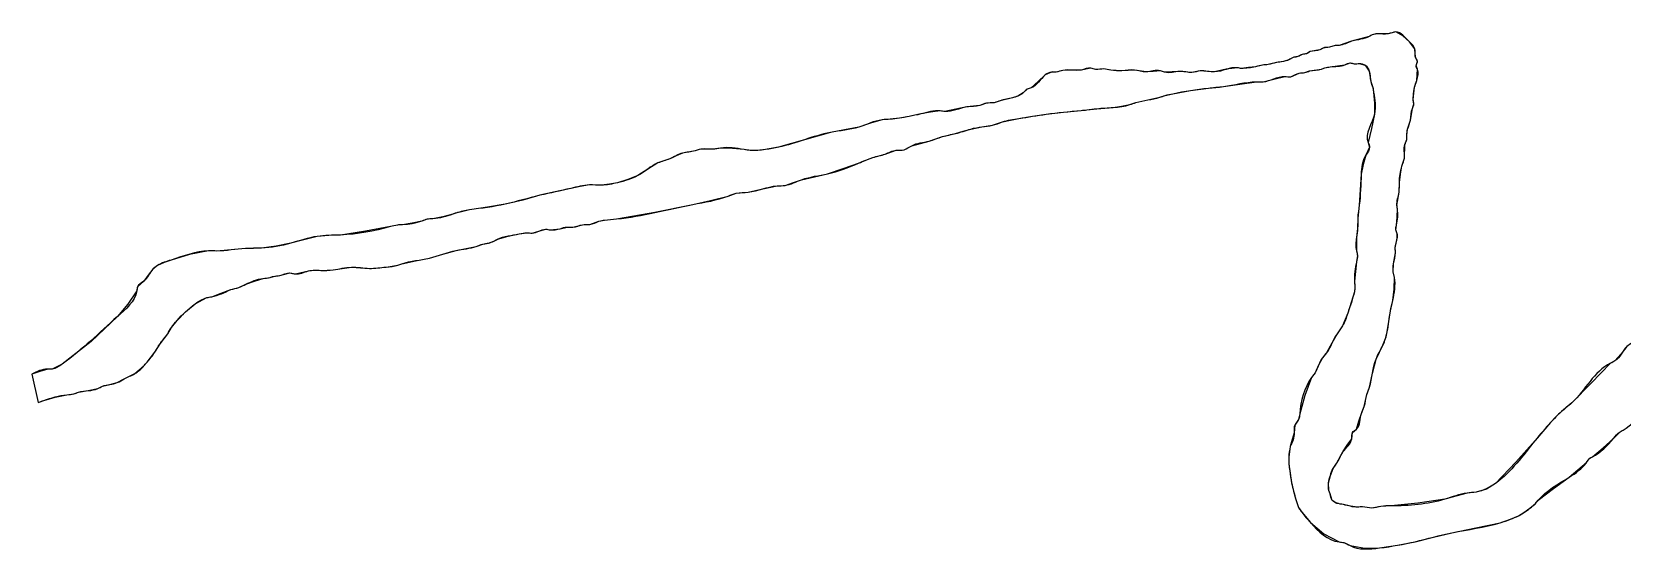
# Model space of a CAD drawing. Extents: x 708293 to 716990, y 4902010 to 4917550.
# Drawn here: x 708293 to 708878, y 4909179 to 4909369 of the extents above; entities that cross this region are included whole.
import ezdxf

# ---------------------------------------------------------------- set-up
doc = ezdxf.new("R2010")
doc.units = 0
doc.layers.add('creek', color=7, linetype='Continuous')
doc.layers.add('creek-fill', color=7, linetype='Continuous')

msp = doc.modelspace()

# ---------------------------------------------------------------- linework, layer by layer
at = {"layer": 'creek'}
for points in [[(708770.33, 4909199.68), (708769.91, 4909200.88), (708769.74, 4909203.65), (708770.44, 4909206.45), (708771.47, 4909208.97), (708772.76, 4909210.75), (708775.08, 4909215.05), (708776.67, 4909217.5), (708778.28, 4909219.93), (708778.59, 4909222.19), (708780.04, 4909223.49), (708780.95, 4909226.37), (708781.86, 4909229.24), (708782.9, 4909231.75), (708783.84, 4909236.12), (708784.79, 4909238.87), (708785.97, 4909244.02), (708787.23, 4909249.14), (708788.47, 4909251.75), (708789.78, 4909254.33), (708790.68, 4909256.73), (708791.37, 4909259.19), (708791.97, 4909263.03), (708792.53, 4909266.87), (708793.39, 4909270.67), (708793.93, 4909274.94), (708793.98, 4909279.22), (708793.56, 4909281.24), (708793.62, 4909284.22), (708794.4, 4909288.27), (708794.3, 4909290.12), (708795.01, 4909293.6), (708794.99, 4909295.21), (708794.5, 4909296.66), (708794.73, 4909298.36), (708794.96, 4909301.38), (708795.09, 4909304.41), (708794.92, 4909305.7), (708795.69, 4909310.55), (708795.83, 4909314.1), (708796.22, 4909317.1), (708796.76, 4909320.08), (708797.63, 4909323.07), (708797.83, 4909328), (708798.55, 4909329.86), (708798.54, 4909331.47), (708798.85, 4909333.74), (708799.87, 4909337.05), (708800.57, 4909341.34), (708801.13, 4909342.88), (708800.87, 4909344.4), (708800.94, 4909345.78), (708801.41, 4909349.17), (708802.2, 4909351.6), (708802.41, 4909355.72), (708802, 4909356.92), (708802.47, 4909358.7), (708801.82, 4909359.83), (708801.56, 4909361.36), (708801.47, 4909363.21), (708799.5, 4909365.77), (708797.12, 4909368.04), (708794.45, 4909369.43), (708791.7, 4909368.76), (708787.65, 4909368.72), (708785.86, 4909368.38), (708784.73, 4909367.72), (708781.5, 4909366.87), (708778.26, 4909366.04), (708773.65, 4909364.46), (708771.79, 4909364.36), (708770.09, 4909363.78), (708767.74, 4909363.52), (708766.61, 4909362.86), (708763.05, 4909362.18), (708761.68, 4909361.44), (708760.14, 4909361.18), (708758.52, 4909360.36), (708756.99, 4909360.1), (708755.13, 4909359.19), (708753.19, 4909358.53), (708750.6, 4909358.18), (708747.6, 4909357.43), (708745.49, 4909357.24), (708742.99, 4909356.65), (708740.39, 4909356.3), (708737.8, 4909355.95)], [(708678.82, 4909340.6), (708680.93, 4909340.78), (708684.57, 4909341.22), (708687.61, 4909341.46), (708690.65, 4909341.68), (708693.74, 4909342.09), (708696.8, 4909342.71), (708698.98, 4909343.46), (708703.4, 4909344.42), (708707.81, 4909345.41), (708709.75, 4909346.07), (708712.5, 4909346.74), (708719.04, 4909347.9), (708725.61, 4909348.81), (708728.37, 4909349.09), (708731.12, 4909349.35), (708737.2, 4909350.21), (708743.27, 4909351.09), (708745.7, 4909351.11), (708749.72, 4909352.02), (708753.71, 4909353.05), (708755.9, 4909352.99), (708758.97, 4909354.31), (708761.08, 4909354.5), (708762.78, 4909355.08), (708767.15, 4909355.76), (708768.36, 4909356.18), (708770.39, 4909356.61), (708773.1, 4909357.01), (708775.81, 4909357.38), (708777.75, 4909358.05), (708779.21, 4909357.74), (708781.08, 4909357.84), (708783.19, 4909357.22), (708784.75, 4909355.06), (708785.26, 4909351.19), (708786.01, 4909349.02), (708786.34, 4909347.25), (708786.65, 4909343.25), (708786.65, 4909339.26), (708785.56, 4909333.97), (708784.29, 4909328.75), (708784.87, 4909327.06), (708783.43, 4909324.14), (708782.45, 4909320.67), (708781.78, 4909317.1), (708781.42, 4909311.45), (708781.06, 4909305.8), (708780.52, 4909301.04), (708780.47, 4909297.24), (708780.01, 4909293.85), (708780.04, 4909289.01), (708780.38, 4909287.24), (708780.07, 4909284.98), (708779.66, 4909281.34), (708779.32, 4909277.71), (708779.49, 4909275.61), (708779.26, 4909273.91), (708778.12, 4909269.95), (708776.81, 4909266.06), (708775.94, 4909263.68), (708774.9, 4909261.37), (708772.89, 4909258.52), (708770.98, 4909255.03), (708769.05, 4909251.54), (708767.52, 4909249.67), (708766.14, 4909246.93), (708764.81, 4909244.16), (708763.53, 4909242.37), (708761.04, 4909235.78), (708759.17, 4909229.01), (708758.77, 4909226.99), (708757.33, 4909224.88), (708757.19, 4909222.14), (708756.44, 4909219.59), (708755.69, 4909217.04)], [(708737.8, 4909355.95), (708736.34, 4909356.26), (708732.14, 4909355.74), (708727.92, 4909354.73), (708725.29, 4909354.92), (708722.65, 4909355.08), (708719.57, 4909354.56), (708715.11, 4909354.92), (708712.32, 4909354.76), (708709.52, 4909354.62), (708707.98, 4909355.17), (708705.34, 4909354.94), (708702.71, 4909354.72), (708698.41, 4909355.4), (708693.87, 4909355.19), (708689.74, 4909355.39), (708687.14, 4909355.85), (708684.22, 4909355.66), (708682.44, 4909356.12), (708678.87, 4909355.44), (708675.51, 4909355.4), (708672.15, 4909355.3), (708669.64, 4909354.7), (708668.02, 4909354.69), (708665.67, 4909353.62), (708663.08, 4909351.22), (708660.52, 4909348.88), (708659.06, 4909348.39), (708657.61, 4909347.08), (708655.6, 4909345.85), (708653.66, 4909345.18), (708649.13, 4909344.17), (708646.94, 4909343.42), (708644.02, 4909343.23), (708641.6, 4909342.4), (708636.9, 4909341.87), (708632.86, 4909341), (708628.81, 4909340.17), (708627.1, 4909340.4), (708623.5, 4909339.92), (708619.9, 4909339.28), (708615.61, 4909338.35), (708612.13, 4909337.78), (708608.64, 4909337.31), (708605.73, 4909337.12), (708601.43, 4909335.84), (708597.15, 4909334.45), (708591.93, 4909333.49), (708586.71, 4909332.49), (708577.22, 4909329.77), (708567.7, 4909327.05), (708562.84, 4909326.2), (708560.05, 4909325.91), (708557.25, 4909325.9), (708554.98, 4909326.2), (708550.68, 4909326.6), (708546.38, 4909326.76), (708543.55, 4909326.33), (708541, 4909326.3), (708538.44, 4909326.2), (708536.99, 4909325.7), (708532.37, 4909324.92), (708530.02, 4909323.88), (708527.69, 4909322.78), (708523.32, 4909321.28), (708519.65, 4909318.98), (708515.98, 4909316.61), (708512.28, 4909315.14), (708508.46, 4909314.03), (708505.51, 4909313.44), (708502.55, 4909313.09), (708498.17, 4909313.2), (708494.72, 4909312.62), (708491.29, 4909311.92), (708485.62, 4909310.68), (708479.96, 4909309.39), (708473.63, 4909307.64), (708467.25, 4909306.12), (708460.7, 4909305.08), (708454.14, 4909304.05)], [(708366.32, 4909274.76), (708369.31, 4909275.52), (708371.9, 4909276.68), (708375.02, 4909277.84), (708378.2, 4909278.84), (708380.8, 4909279.19), (708382.01, 4909279.6), (708384.36, 4909279.87), (708388.08, 4909280.87), (708390.11, 4909280.49), (708394.88, 4909281.59), (708397.23, 4909281.85), (708399.42, 4909281.79), (708403.96, 4909282), (708407.32, 4909282.49), (708410.68, 4909282.96), (708414.01, 4909282.76), (708417.33, 4909282.54), (708420.37, 4909282.71), (708423.41, 4909283), (708427.78, 4909283.69), (708429.24, 4909284.19), (708434.3, 4909285.24), (708439.35, 4909286.31), (708444.29, 4909287.73), (708449.22, 4909289.15), (708452.9, 4909289.87), (708456.59, 4909290.6), (708459.01, 4909291.43), (708461.04, 4909291.85), (708462.98, 4909292.52), (708464.35, 4909293.26), (708468.32, 4909294.36), (708472.36, 4909295.19), (708475.19, 4909295.63), (708477.14, 4909295.48), (708479.61, 4909296.2), (708482.08, 4909296.91), (708483.78, 4909296.68), (708487.43, 4909297.12), (708489.93, 4909297.71), (708492.12, 4909297.65), (708495.6, 4909298.57), (708498.28, 4909298.68), (708501.67, 4909299.85), (708503.7, 4909300.27), (708508.15, 4909300.72), (708522.18, 4909303.19), (708536.16, 4909306), (708542.69, 4909307.49), (708549.19, 4909309.12), (708552.1, 4909310.12), (708556.55, 4909310.56), (708561.86, 4909311.71), (708567.16, 4909312.85), (708570.07, 4909313.04), (708573.12, 4909314.05), (708576.14, 4909315.12), (708580.92, 4909316.16), (708585.69, 4909317.31), (708591.41, 4909319.19), (708597.09, 4909321.22), (708599.71, 4909322.27), (708602.34, 4909323.29), (708606.79, 4909324.54), (708610.92, 4909325.96), (708613.83, 4909326.15), (708616.58, 4909327.63), (708619.82, 4909328.45), (708623.05, 4909329.31), (708625.47, 4909330.16), (708627.9, 4909330.97), (708632.68, 4909332.07), (708635.5, 4909332.91), (708638.34, 4909333.74), (708642.39, 4909334.58), (708646.27, 4909335.11), (708649.91, 4909336.35), (708652.94, 4909337.04), (708655.98, 4909337.62), (708660.99, 4909338.47), (708666.02, 4909339.18), (708672.42, 4909339.89), (708678.82, 4909340.6)], [(708454.14, 4909304.05), (708451.63, 4909303.46), (708449.12, 4909302.87), (708447.91, 4909302.45), (708444.29, 4909301.52), (708440.62, 4909300.76), (708438.52, 4909300.58), (708436.58, 4909299.92), (708433.03, 4909299.14), (708429.46, 4909298.55), (708427.59, 4909298.45), (708425.08, 4909297.87), (708415.87, 4909296.2), (708406.62, 4909294.78), (708402.37, 4909294.56), (708398.12, 4909294.29), (708393.25, 4909293.07), (708388.4, 4909291.77), (708383.04, 4909290.71), (708377.64, 4909289.97), (708374.68, 4909289.88), (708371.72, 4909289.82), (708366.45, 4909289.38), (708361.19, 4909288.91), (708358.19, 4909288.96), (708351.25, 4909287.64), (708344.43, 4909285.6), (708341.88, 4909284.73), (708339.42, 4909283.61), (708337.73, 4909282.22), (708336.01, 4909280.03), (708334.36, 4909277.83), (708332.1, 4909275.71), (708331.79, 4909274.26), (708328.56, 4909269.35), (708324.73, 4909264.83), (708315, 4909255.64), (708304.43, 4909247.35), (708300.71, 4909245.54), (708299.09, 4909245.53), (708296.16, 4909244.62), (708293.24, 4909243.7)], [(708295.6, 4909233.28), (708295.94, 4909233.39), (708297.63, 4909233.97), (708301.85, 4909235.15), (708306.13, 4909236.08), (708308.72, 4909236.42), (708310.42, 4909237.01), (708313.98, 4909237.67), (708317.54, 4909238.37), (708319.16, 4909239.19), (708321.93, 4909239.8), (708324.66, 4909240.54), (708327.16, 4909241.94), (708331.12, 4909243.83), (708334.26, 4909246.53), (708335.63, 4909248.07), (708338.44, 4909251.73), (708340.36, 4909254.82), (708343.17, 4909258.48), (708344.53, 4909260.83), (708346.62, 4909263.43), (708349.77, 4909266.6), (708353.23, 4909269.47), (708357.59, 4909271.77), (708359.37, 4909272.11), (708362.84, 4909273.44), (708366.32, 4909274.76)], [(708879.44, 4909253.78), (708877.26, 4909251.12), (708875.03, 4909248.49), (708873.41, 4909247.67), (708866.31, 4909240.36), (708859.17, 4909233.09), (708855.38, 4909229.9), (708853.33, 4909227.91), (708851.36, 4909225.83), (708848.53, 4909222.58), (708845.73, 4909219.32), (708838.62, 4909211.3), (708831.1, 4909203.52), (708827.82, 4909201.42), (708824.07, 4909200.3), (708820.66, 4909199.94), (708816.6, 4909198.76), (708812.49, 4909197.68), (708802.63, 4909196.25), (708792.73, 4909195.22), (708789, 4909195.02), (708785.68, 4909194.43), (708782.28, 4909194.88), (708780.41, 4909194.78), (708777.81, 4909195.12), (708775.22, 4909195.69), (708772.83, 4909196.09), (708771.15, 4909197.26), (708770.33, 4909199.68)], [(708293.24, 4909243.7), (708295.6, 4909233.28)], [(708755.69, 4909217.04), (708755.15, 4909213.08), (708755.16, 4909210.58), (708755.51, 4909208.08), (708756.19, 4909203.73), (708756.93, 4909200.62), (708757.78, 4909197.53), (708758.77, 4909194.64), (708759.92, 4909192.88), (708763.11, 4909189.12), (708768.05, 4909184.99), (708773.7, 4909181.96), (708775.4, 4909181.74), (708777.68, 4909180.63), (708783.11, 4909179.68), (708788.55, 4909179.77), (708795.08, 4909180.77), (708801.58, 4909182.08), (708808.35, 4909183.73), (708815.1, 4909185.36), (708823.96, 4909187.15), (708832.82, 4909189.01), (708836.7, 4909190.34), (708839.53, 4909191.58), (708841.55, 4909192.81), (708843.75, 4909194.41), (708845.82, 4909196.16), (708846.79, 4909197.3), (708852.48, 4909201.58), (708858.23, 4909205.81), (708861.42, 4909208.45), (708864.52, 4909211.19), (708865.64, 4909212.66), (708866.77, 4909213.31), (708870.69, 4909216.6), (708874.5, 4909220.01), (708876.92, 4909222.45), (708878.05, 4909223.11)]]:
    msp.add_lwpolyline(points, dxfattribs=at)
at = {"layer": 'creek-fill'}
msp.add_line((708293.24, 4909243.7), (708295.6, 4909233.28), dxfattribs=at)
for points in [[(708770.33, 4909199.68), (708769.91, 4909200.88), (708770.44, 4909206.45), (708771.47, 4909208.97), (708772.76, 4909210.75), (708775.08, 4909215.05), (708778.28, 4909219.93), (708778.59, 4909222.19), (708780.04, 4909223.49), (708781.86, 4909229.24), (708782.9, 4909231.75), (708783.84, 4909236.12), (708784.79, 4909238.87), (708787.23, 4909249.14), (708789.78, 4909254.33), (708791.37, 4909259.19), (708792.53, 4909266.87), (708793.39, 4909270.67), (708793.98, 4909279.22), (708793.56, 4909281.24), (708793.62, 4909284.22), (708794.4, 4909288.27), (708794.3, 4909290.12), (708795.01, 4909293.6), (708794.99, 4909295.21), (708794.5, 4909296.66), (708794.73, 4909298.36), (708795.09, 4909304.41), (708794.92, 4909305.7), (708795.69, 4909310.55), (708795.83, 4909314.1), (708796.76, 4909320.08), (708797.63, 4909323.07), (708797.83, 4909328), (708798.55, 4909329.86), (708798.54, 4909331.47), (708798.85, 4909333.74), (708799.87, 4909337.05), (708800.57, 4909341.34), (708801.13, 4909342.88), (708800.87, 4909344.4), (708800.94, 4909345.78), (708801.41, 4909349.17), (708802.2, 4909351.6), (708802.41, 4909355.72), (708802, 4909356.92), (708802.47, 4909358.7), (708801.82, 4909359.83), (708801.56, 4909361.36), (708801.47, 4909363.21), (708799.5, 4909365.77), (708794.45, 4909369.43), (708791.7, 4909368.76), (708787.65, 4909368.72), (708785.86, 4909368.38), (708784.73, 4909367.72), (708778.26, 4909366.04), (708773.65, 4909364.46), (708771.79, 4909364.36), (708770.09, 4909363.78), (708767.74, 4909363.52), (708766.61, 4909362.86), (708763.05, 4909362.18), (708761.68, 4909361.44), (708760.14, 4909361.18), (708758.52, 4909360.36), (708756.99, 4909360.1), (708755.13, 4909359.19), (708753.19, 4909358.53), (708750.6, 4909358.18), (708747.6, 4909357.43), (708745.49, 4909357.24), (708742.99, 4909356.65), (708737.8, 4909355.95)], [(708737.8, 4909355.95), (708736.34, 4909356.26), (708727.92, 4909354.73), (708722.65, 4909355.08), (708719.57, 4909354.56), (708715.11, 4909354.92), (708709.52, 4909354.62), (708707.98, 4909355.17), (708702.71, 4909354.72), (708698.41, 4909355.4), (708693.87, 4909355.19), (708689.74, 4909355.39), (708687.14, 4909355.85), (708684.22, 4909355.66), (708682.44, 4909356.12), (708678.87, 4909355.44), (708672.15, 4909355.3), (708669.64, 4909354.7), (708668.02, 4909354.69), (708665.67, 4909353.62), (708660.52, 4909348.88), (708659.06, 4909348.39), (708657.61, 4909347.08), (708655.6, 4909345.85), (708653.66, 4909345.18), (708649.13, 4909344.17), (708646.94, 4909343.42), (708644.02, 4909343.23), (708641.6, 4909342.4), (708636.9, 4909341.87), (708628.81, 4909340.17), (708627.1, 4909340.4), (708619.9, 4909339.28), (708615.61, 4909338.35), (708608.64, 4909337.31), (708605.73, 4909337.12), (708597.15, 4909334.45), (708586.71, 4909332.49), (708567.7, 4909327.05), (708562.84, 4909326.2), (708557.25, 4909325.9), (708554.98, 4909326.2), (708546.38, 4909326.76), (708543.55, 4909326.33), (708538.44, 4909326.2), (708536.99, 4909325.7), (708532.37, 4909324.92), (708527.69, 4909322.78), (708523.32, 4909321.28), (708515.98, 4909316.61), (708508.46, 4909314.03), (708502.55, 4909313.09), (708498.17, 4909313.2), (708491.29, 4909311.92), (708479.96, 4909309.39), (708467.25, 4909306.12), (708454.14, 4909304.05)], [(708678.82, 4909340.6), (708680.93, 4909340.78), (708684.57, 4909341.22), (708690.65, 4909341.68), (708696.8, 4909342.71), (708698.98, 4909343.46), (708707.81, 4909345.41), (708709.75, 4909346.07), (708712.5, 4909346.74), (708725.61, 4909348.81), (708731.12, 4909349.35), (708743.27, 4909351.09), (708745.7, 4909351.11), (708753.71, 4909353.05), (708755.9, 4909352.99), (708758.97, 4909354.31), (708761.08, 4909354.5), (708762.78, 4909355.08), (708767.15, 4909355.76), (708768.36, 4909356.18), (708770.39, 4909356.61), (708775.81, 4909357.38), (708777.75, 4909358.05), (708779.21, 4909357.74), (708781.08, 4909357.84), (708783.19, 4909357.22), (708784.75, 4909355.06), (708785.26, 4909351.19), (708786.01, 4909349.02), (708786.34, 4909347.25), (708786.65, 4909339.26), (708784.29, 4909328.75), (708784.87, 4909327.06), (708783.43, 4909324.14), (708781.78, 4909317.1), (708781.06, 4909305.8), (708780.52, 4909301.04), (708780.47, 4909297.24), (708780.01, 4909293.85), (708780.04, 4909289.01), (708780.38, 4909287.24), (708780.07, 4909284.98), (708779.32, 4909277.71), (708779.49, 4909275.61), (708779.26, 4909273.91), (708776.81, 4909266.06), (708774.9, 4909261.37), (708772.89, 4909258.52), (708769.05, 4909251.54), (708767.52, 4909249.67), (708764.81, 4909244.16), (708763.53, 4909242.37), (708759.17, 4909229.01), (708758.77, 4909226.99), (708757.33, 4909224.88), (708757.19, 4909222.14), (708755.69, 4909217.04)], [(708366.32, 4909274.76), (708369.31, 4909275.52), (708371.9, 4909276.68), (708378.2, 4909278.84), (708380.8, 4909279.19), (708382.01, 4909279.6), (708384.36, 4909279.87), (708388.08, 4909280.87), (708390.11, 4909280.49), (708394.88, 4909281.59), (708397.23, 4909281.85), (708399.42, 4909281.79), (708403.96, 4909282), (708410.68, 4909282.96), (708417.33, 4909282.54), (708423.41, 4909283), (708427.78, 4909283.69), (708429.24, 4909284.19), (708439.35, 4909286.31), (708449.22, 4909289.15), (708456.59, 4909290.6), (708459.01, 4909291.43), (708461.04, 4909291.85), (708462.98, 4909292.52), (708464.35, 4909293.26), (708472.36, 4909295.19), (708475.19, 4909295.63), (708477.14, 4909295.48), (708482.08, 4909296.91), (708483.78, 4909296.68), (708487.43, 4909297.12), (708489.93, 4909297.71), (708492.12, 4909297.65), (708495.6, 4909298.57), (708498.28, 4909298.68), (708501.67, 4909299.85), (708503.7, 4909300.27), (708508.15, 4909300.72), (708536.16, 4909306), (708549.19, 4909309.12), (708552.1, 4909310.12), (708556.55, 4909310.56), (708567.16, 4909312.85), (708570.07, 4909313.04), (708576.14, 4909315.12), (708585.69, 4909317.31), (708597.09, 4909321.22), (708602.34, 4909323.29), (708606.79, 4909324.54), (708610.92, 4909325.96), (708613.83, 4909326.15), (708616.58, 4909327.63), (708623.05, 4909329.31), (708627.9, 4909330.97), (708632.68, 4909332.07), (708638.34, 4909333.74), (708642.39, 4909334.58), (708646.27, 4909335.11), (708649.91, 4909336.35), (708655.98, 4909337.62), (708666.02, 4909339.18), (708678.82, 4909340.6)], [(708969.74, 4909342.96), (708967.41, 4909340.27), (708966.61, 4909338.65), (708962.21, 4909330.94), (708951.6, 4909318.41), (708950.47, 4909317.75), (708949.1, 4909316.2), (708947.5, 4909313.77), (708945.32, 4909312.21), (708944.44, 4909310.83), (708941.78, 4909309.92), (708932.2, 4909300.71), (708928.24, 4909298), (708920.59, 4909291.07), (708911, 4909283.47), (708908.27, 4909280.38), (708904.32, 4909277.67), (708895.45, 4909270.32), (708894.33, 4909268.86), (708892.47, 4909267.95), (708890.78, 4909266.56), (708886.12, 4909261.19), (708884.43, 4909259.8), (708881.14, 4909255.17), (708879.44, 4909253.78), (708875.03, 4909248.49), (708873.41, 4909247.67), (708859.17, 4909233.09), (708855.38, 4909229.9), (708851.36, 4909225.83), (708845.73, 4909219.32), (708831.1, 4909203.52), (708824.07, 4909200.3), (708820.66, 4909199.94), (708812.49, 4909197.68), (708792.73, 4909195.22), (708789, 4909195.02), (708785.68, 4909194.43), (708782.28, 4909194.88), (708780.41, 4909194.78), (708775.22, 4909195.69), (708771.15, 4909197.26), (708770.33, 4909199.68)], [(708454.14, 4909304.05), (708449.12, 4909302.87), (708447.91, 4909302.45), (708440.62, 4909300.76), (708438.52, 4909300.58), (708436.58, 4909299.92), (708429.46, 4909298.55), (708427.59, 4909298.45), (708425.08, 4909297.87), (708406.62, 4909294.78), (708398.12, 4909294.29), (708388.4, 4909291.77), (708377.64, 4909289.97), (708371.72, 4909289.82), (708361.19, 4909288.91), (708358.19, 4909288.96), (708344.43, 4909285.6), (708339.42, 4909283.61), (708337.73, 4909282.22), (708334.36, 4909277.83), (708332.1, 4909275.71), (708331.79, 4909274.26), (708324.73, 4909264.83), (708304.43, 4909247.35), (708300.71, 4909245.54), (708299.09, 4909245.53), (708293.24, 4909243.7)], [(708755.69, 4909217.04), (708755.15, 4909213.08), (708755.51, 4909208.08), (708756.19, 4909203.73), (708757.78, 4909197.53), (708758.77, 4909194.64), (708759.92, 4909192.88), (708763.11, 4909189.12), (708773.7, 4909181.96), (708775.4, 4909181.74), (708777.68, 4909180.63), (708788.55, 4909179.77), (708801.58, 4909182.08), (708815.1, 4909185.36), (708832.82, 4909189.01), (708836.7, 4909190.34), (708839.53, 4909191.58), (708841.55, 4909192.81), (708845.82, 4909196.16), (708846.79, 4909197.3), (708858.23, 4909205.81), (708864.52, 4909211.19), (708865.64, 4909212.66), (708866.77, 4909213.31), (708874.5, 4909220.01), (708876.92, 4909222.45), (708878.05, 4909223.11), (708885.78, 4909230.61), (708888.59, 4909234.27), (708892.05, 4909237.61), (708894.21, 4909240.78), (708900.33, 4909247.46), (708916.77, 4909260.37), (708919.83, 4909263.31), (708921.6, 4909264.45), (708927.4, 4909268.87), (708928.37, 4909270.01), (708930.3, 4909271.48), (708932.81, 4909272.88), (708940.37, 4909280.05), (708941.98, 4909282.49), (708944.47, 4909284.69), (708946, 4909286.56), (708951.96, 4909292.11), (708958.15, 4909298.55), (708963.31, 4909302.47), (708967.66, 4909306.39), (708969.27, 4909307.21), (708970.64, 4909308.76)], [(708295.6, 4909233.28), (708295.94, 4909233.39), (708297.63, 4909233.97), (708306.13, 4909236.08), (708308.72, 4909236.42), (708310.42, 4909237.01), (708317.54, 4909238.37), (708319.16, 4909239.19), (708324.66, 4909240.54), (708327.16, 4909241.94), (708331.12, 4909243.83), (708334.26, 4909246.53), (708335.63, 4909248.07), (708338.44, 4909251.73), (708340.36, 4909254.82), (708343.17, 4909258.48), (708344.53, 4909260.83), (708346.62, 4909263.43), (708353.23, 4909269.47), (708357.59, 4909271.77), (708359.37, 4909272.11), (708366.32, 4909274.76)]]:
    msp.add_spline(points, degree=3, dxfattribs=at)

doc.saveas('drawing.dxf')
